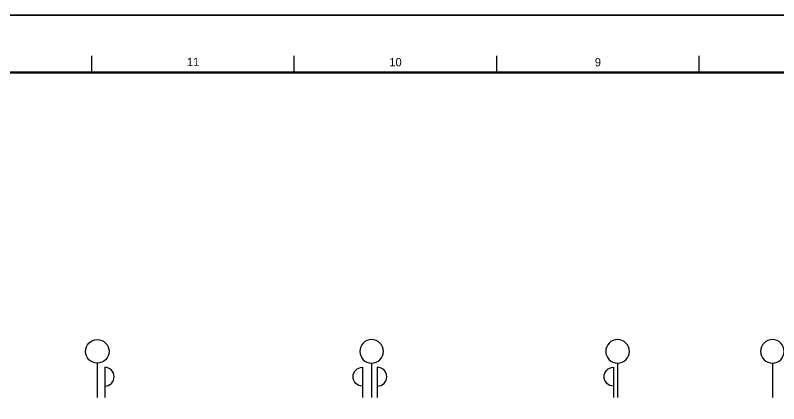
# Model space of a CAD drawing. Header units: millimetres. Extents: x -24416 to 92204, y -190080 to 23760.
# Drawn here: x 58069 to 69383, y -106737 to -100980 of the extents above; entities that cross this region are included whole.
import ezdxf
from ezdxf.enums import TextEntityAlignment as Align

# ---------------------------------------------------------------- set-up
doc = ezdxf.new("R2010")
doc.units = ezdxf.units.MM
doc.header["$LTSCALE"] = 50
doc.linetypes.add('AUDIT_D_220706163347-0', pattern=[0])
for name, color, linetype in [('A-치수', 7, 'AUDIT_D_220706163347-0'), ('AA-BORD-FORM', 7, 'Continuous'), ('AA-BORD-TEXT', 3, 'Continuous'), ('DIM', 7, 'AUDIT_D_220706163347-0')]:
    doc.layers.add(name, color=color, linetype=linetype)
doc.styles.add('HAUD01', font='Dotum.ttf')

# ---------------------------------------------------------------- blocks, each defined once
blk = doc.blocks.new('중심')
at = {"layer": 'DIM'}
blk.add_line((-350, 0), (0, 0), dxfattribs=at)
blk.add_circle((-470, 0), 120, dxfattribs=at)
blk = doc.blocks.new('DIM-1108')
at = {"layer": 'DIM'}
for points in [[(9240.6, -130236.6, 1), (9240.6, -129956.6), (9240.6, -130406.6)], [(13060.6, -130236.6, -1), (13060.6, -129956.6), (13060.6, -130406.6)], [(13280.6, -130236.6, 1), (13280.6, -129956.6), (13280.6, -130406.6)], [(16780.6, -130236.6, -1), (16780.6, -129956.6), (16780.6, -130406.6)]]:
    blk.add_lwpolyline(points, format="xyb", dxfattribs=at)
at = {"layer": 'A-치수', "zscale": 1.458333333333333}
for p, xscale, yscale, rotation in [((9130.6, -130406.6), 1.458333333333333, 1.458333333333333, 270), ((13195.6, -130406.6), -1.458333333333343, 1.458333333333343, 90), ((16840.6, -130406.6), -1.458333333333343, 1.458333333333343, 90), ((19135.6, -130406.6), -1.458333333333343, 1.458333333333343, 90)]:
    blk.add_blockref('중심', p, dxfattribs=dict(at, xscale=xscale, yscale=yscale, rotation=rotation))
blk = doc.blocks.new('XR-FORM 청주월명')
at = {"layer": 'AA-BORD-FORM', "color": 2}
for p, q in [((181, 577), (181, 582)), ((241, 577), (241, 582)), ((301, 577), (301, 582)), ((361, 577), (361, 582))]:
    blk.add_line(p, q, dxfattribs=at)
at = {"layer": 'AA-BORD-FORM', "color": 1}
blk.add_lwpolyline([(0, 0), (841, 0), (841, 594), (0, 594)], close=True, dxfattribs=at)
at = {"layer": 'AA-BORD-FORM', "color": 2, "const_width": 0.682}
blk.add_lwpolyline([(21, 17), (21, 577), (821, 577), (821, 17)], close=True, dxfattribs=at)
at = {"layer": 'AA-BORD-TEXT', "color": 7, "style": 'HAUD01'}
for s, p in [('11', (211, 580.17)), ('10', (271, 580.1)), ('9', (331, 580.1))]:
    blk.add_text(s, height=2.5, dxfattribs=at).set_placement(p, align=Align.MIDDLE_CENTER)

msp = doc.modelspace()

# ---------------------------------------------------------------- block references
msp.add_blockref('DIM-1108', (50154, 23760))
at = {"xscale": 50, "yscale": 50, "zscale": 50}
for p in [(50154, -100980), (50154, -130680)]:
    msp.add_blockref('XR-FORM 청주월명', p, dxfattribs=at)

doc.saveas('drawing.dxf')
